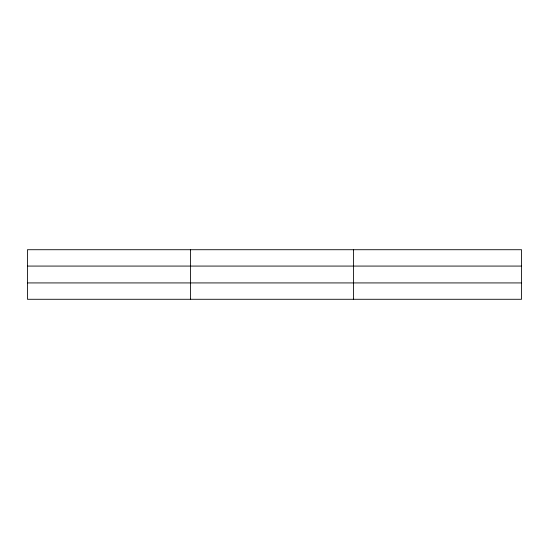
<?xml version="1.0" encoding="UTF-8"?>
<svg xmlns="http://www.w3.org/2000/svg" width="549" height="549" viewBox="0 0 549 549"><rect width="100%" height="100%" fill="white"/><g stroke="black" fill="none" stroke-linecap="round" stroke-linejoin="round"><path stroke-width="0.82" d="M190.503 249.72L190.503 299.28M353.556 249.72L353.556 299.28M521.55 266.073L521.55 249.72L27.45 249.72L27.45 299.28L521.55 299.28L521.55 266.073L27.45 266.073M27.45 282.927L521.55 282.927"/></g></svg>
